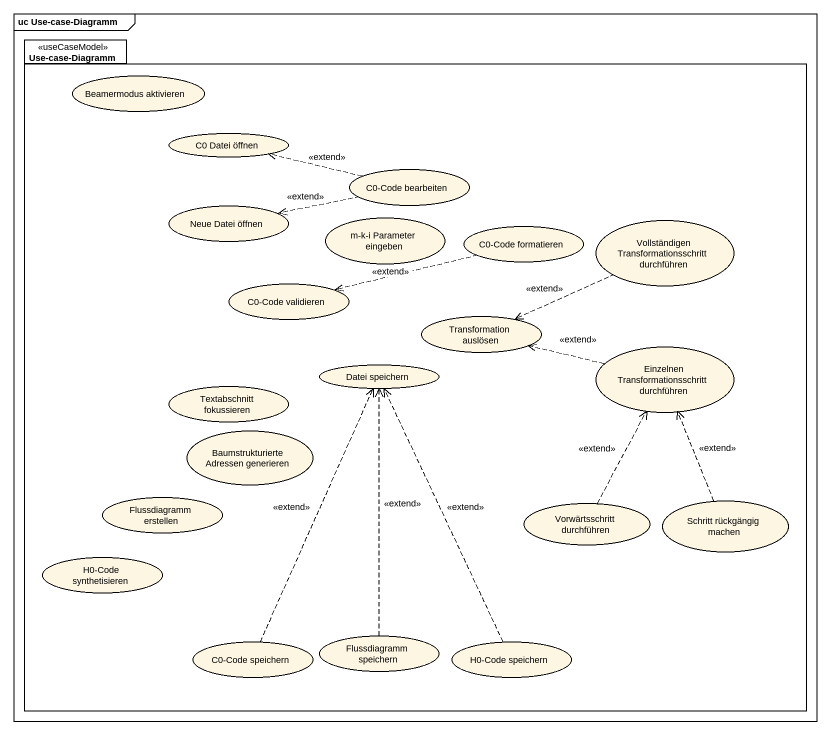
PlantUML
@startuml
mainframe uc Use-case-Diagramm
package "Use-case-Diagramm" as Use_case_Diagramm <<useCaseModel>> {
  usecase "Beamermodus aktivieren" as Beamermodus_aktivieren
  usecase "C0 Datei öffnen" as C0_Datei_öffnen
  usecase "C0-Code bearbeiten" as C0_Code_bearbeiten
  usecase "Neue Datei öffnen" as Neue_Datei_öffnen
  usecase "m-k-i Parameter eingeben" as m_k_i_Parameter_eingeben
  usecase "Vollständigen Transformationsschritt durchführen" as Vollständigen
  usecase "C0-Code formatieren" as C0_Code_formatieren
  usecase "C0-Code validieren" as C0_Code_validieren
  usecase "Transformation auslösen" as Transformation_auslösen
  usecase "Datei speichern" as Datei_speichern
  usecase "Einzelnen Transformationsschritt durchführen" as Einzelnen
  usecase "Textabschnitt fokussieren" as Textabschnitt_fokussieren
  usecase "Baumstrukturierte Adressen generieren" as Baumstrukturierte_Adressen
  usecase "Flussdiagramm erstellen" as Flussdiagramm_erstellen
  usecase "Vorwärtsschritt durchführen" as Vorwärtsschritt_durchführen
  usecase "Schritt rückgängig machen" as Schritt_rückgängig_machen
  usecase "H0-Code synthetisieren" as H0_Code_synthetisieren
  usecase "C0-Code speichern" as C0_Code_speichern
  usecase "Flussdiagramm speichern" as Flussdiagramm_speichern
  usecase "H0-Code speichern" as H0_Code_speichern
}
C0_Code_bearbeiten .left.> C0_Datei_öffnen : <<extend>>
C0_Code_bearbeiten .left.> Neue_Datei_öffnen : <<extend>>
Vollständigen .left.> Transformation_auslösen : <<extend>>
C0_Code_formatieren .left.> C0_Code_validieren : <<extend>>
Einzelnen .left.> Transformation_auslösen : <<extend>>
Vorwärtsschritt_durchführen .up.> Einzelnen : <<extend>>
Schritt_rückgängig_machen .up.> Einzelnen : <<extend>>
C0_Code_speichern .up.> Datei_speichern : <<extend>>
Flussdiagramm_speichern .up.> Datei_speichern : <<extend>>
H0_Code_speichern .up.> Datei_speichern : <<extend>>
@enduml
